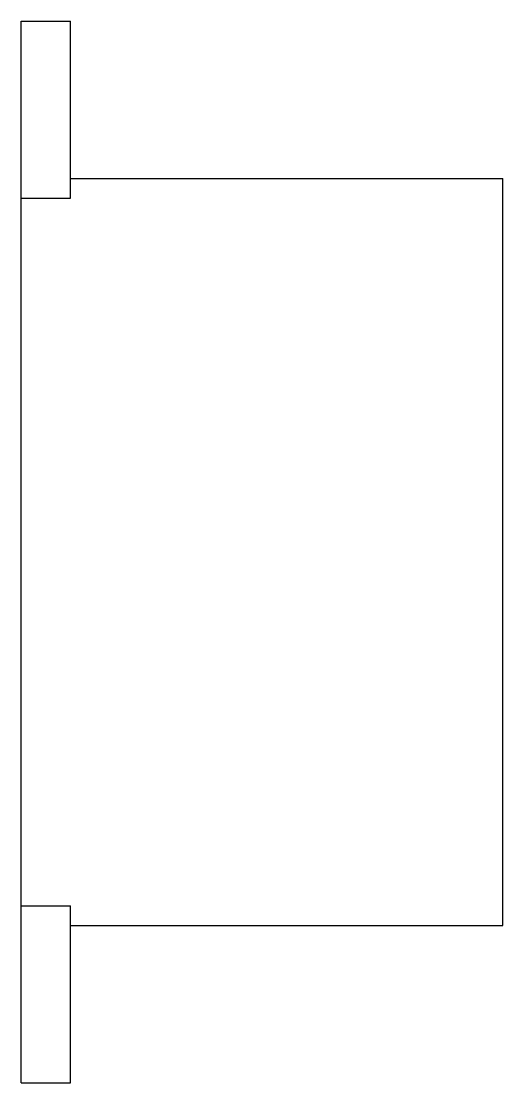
# Model space of a CAD drawing. Header units: millimetres. Extents: x 0 to 49, y 0 to 108.
import ezdxf

# ---------------------------------------------------------------- set-up
doc = ezdxf.new("R2010")
doc.units = ezdxf.units.MM

msp = doc.modelspace()

# ---------------------------------------------------------------- linework, layer by layer
at = {"layer": 'sheet_layer'}
for p, q in [((0, 108), (5, 108)), ((0, 90), (0, 108)), ((5, 90), (5, 108)), ((5, 92), (49, 92)), ((49, 16), (49, 92)), ((0, 18), (0, 90)), ((0, 90), (5, 90)), ((0, 18), (5, 18)), ((0, 0), (0, 18)), ((5, 0), (5, 18)), ((5, 16), (49, 16)), ((0, 0), (5, 0))]:
    msp.add_line(p, q, dxfattribs=at)

doc.saveas('drawing.dxf')
